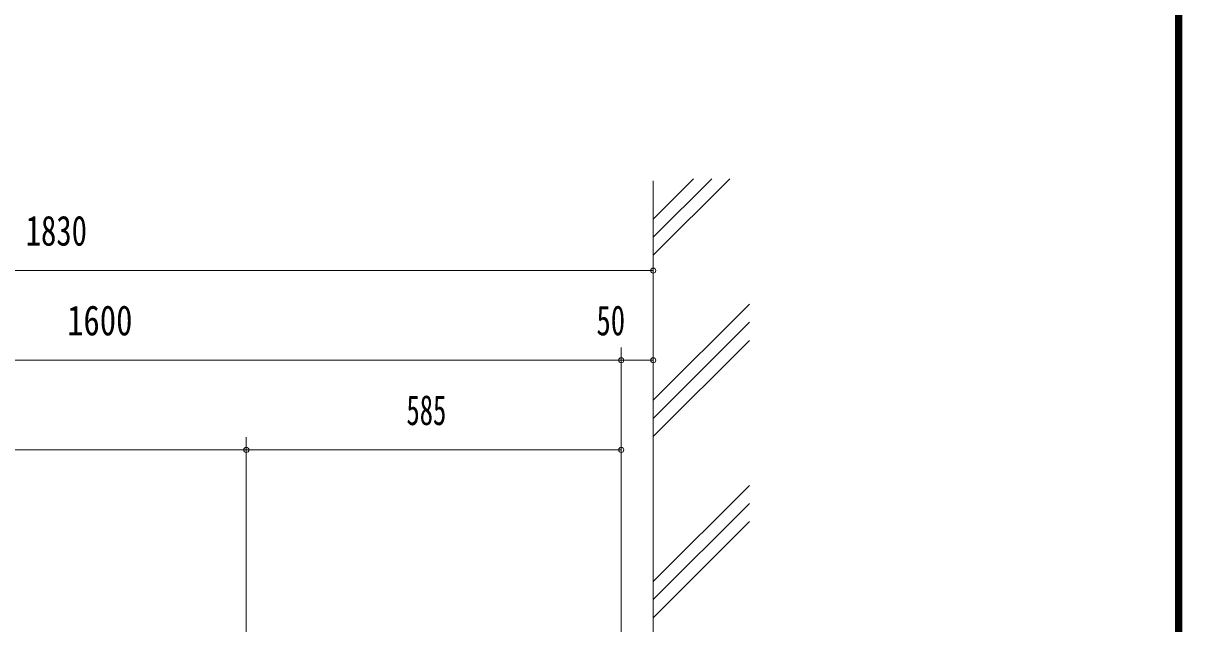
# Model space of a CAD drawing. Units: millimetres, scale not verified. Extents: x -5740 to 5740, y -4020 to 4020.
# Drawn here: x 3932 to 5740, y -937 to 0 of the extents above; entities that cross this region are included whole.
import ezdxf
from ezdxf.enums import TextEntityAlignment as Align

# ---------------------------------------------------------------- set-up
doc = ezdxf.new("R2010")
doc.units = ezdxf.units.MM
doc.header["$LTSCALE"] = 10
for name, color, linetype, lineweight in [('0-3_2ラック-03BODL', 7, 'Continuous', 18), ('0-5_2ラック-43THIN', 4, 'Continuous', 18), ('0-E_2ラック-F寸法', 3, 'Continuous', 18), ('1-2_F-F4PAPAER', 5, 'Continuous', 18)]:
    doc.layers.add(name, color=color, linetype=linetype, lineweight=lineweight)
doc.styles.add('ＭＳ ゴシック', font='')
doc.styles.get('ＭＳ ゴシック').set_extended_font_data('MS Gothic')

msp = doc.modelspace()

# ---------------------------------------------------------------- linework, layer by layer
at = {"layer": '0-3_2ラック-03BODL'}
msp.add_line((4915.32, -2200.95), (4915.32, -245.76), dxfattribs=at)
at = {"layer": '0-5_2ラック-43THIN'}
for p, q in [((4915.32, -362.24), (5034.85, -242.71)), ((4915.32, -333.95), (5006.56, -242.71)), ((4915.32, -305.67), (4978.28, -242.71)), ((4915.32, -588.51), (5065.32, -438.51)), ((4915.32, -616.8), (5065.32, -466.8)), ((4915.32, -645.08), (5065.32, -495.08)), ((4915.32, -871.35), (5065.32, -721.35)), ((4915.32, -899.64), (5065.32, -749.64)), ((4915.32, -927.92), (5065.32, -777.92))]:
    msp.add_line(p, q, dxfattribs=at)
at = {"layer": '0-E_2ラック-F寸法'}
for p, q in [((4915.32, -386.04), (3085.32, -386.04)), ((4865.32, -506.04), (4865.32, -1647.21)), ((4865.32, -526.04), (3265.32, -526.04)), ((4915.32, -526.04), (4865.32, -526.04)), ((4280.32, -646.04), (4280.32, -2078.95)), ((3265.32, -666.04), (4280.32, -666.04)), ((4280.32, -666.04), (4865.32, -666.04))]:
    msp.add_line(p, q, dxfattribs=at)
for centre, start, end in [((4915.32, -386.04), 0, 180), ((4915.32, -386.04), 180, 0), ((4865.32, -526.04), 0, 180), ((4915.32, -526.04), 0, 180), ((4865.32, -526.04), 180, 0), ((4915.32, -526.04), 180, 0), ((4280.32, -666.04), 0, 180), ((4280.32, -666.04), 180, 0), ((4865.32, -666.04), 0, 180), ((4865.32, -666.04), 180, 0)]:
    msp.add_arc(centre, 4, start, end, dxfattribs=at)
at = {"layer": '1-2_F-F4PAPAER'}
for points in [[(-5740, -4019.87), (5740, -4019.87), (5740, 4020.13), (-5740, 4020.13)], [(-5739, -4018.87), (5739, -4018.87), (5739, 4019.13), (-5739, 4019.13)], [(-5738, -4017.87), (-5738, 4018.13), (5738, 4018.13), (5738, -4017.87)], [(-5737, -4016.87), (5737, -4016.87), (5737, 4017.13), (-5737, 4017.13)], [(-5736, -4015.87), (-5736, 4016.13), (5736, 4016.13), (5736, -4015.87)], [(-5735, -4014.87), (5735, -4014.87), (5735, 4015.13), (-5735, 4015.13)], [(-5734, -4013.87), (-5734, 4014.13), (5734, 4014.13), (5734, -4013.87)], [(-5733, -4012.87), (5733, -4012.87), (5733, 4013.13), (-5733, 4013.13)], [(-5732, -4011.87), (5732, -4011.87), (5732, 4012.13), (-5732, 4012.13)], [(-5731, -4010.87), (5731, -4010.87), (5731, 4011.13), (-5731, 4011.13)], [(-5730, -4009.87), (-5730, 4010.13), (5730, 4010.13), (5730, -4009.87)]]:
    msp.add_lwpolyline(points, close=True, dxfattribs=at)

# ---------------------------------------------------------------- texts
at = {"layer": '0-E_2ラック-F寸法', "color": 7, "style": 'ＭＳ ゴシック'}
for s, width, p in [('1830', 0.75, (3936.01, -361.24)), ('1600', 0.8, (4000.59, -501.24)), ('50', 0.7, (4826.66, -501.24)), ('585', 0.65, (4530.14, -641.24))]:
    msp.add_text(s, height=46.89, dxfattribs=dict(at, width=width)).set_placement(p, align=Align.BOTTOM_LEFT)

doc.saveas('drawing.dxf')
